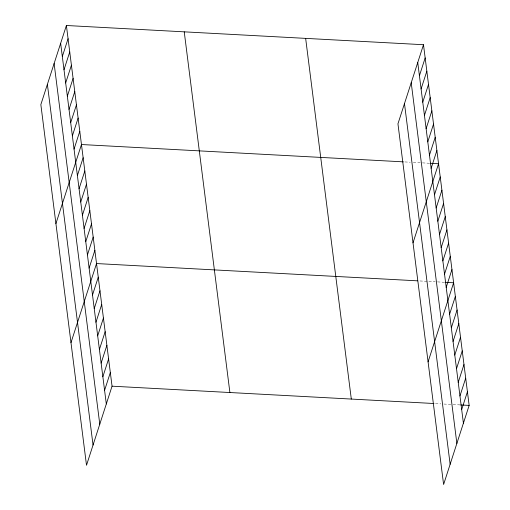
<?xml version="1.0" encoding="UTF-8"?>
<svg xmlns="http://www.w3.org/2000/svg" width="510" height="510" viewBox="0 0 510 510"><rect width="100%" height="100%" fill="white"/><g stroke="black" fill="none" stroke-linecap="round" stroke-linejoin="round"><path stroke-width="0.38" stroke-dasharray="2.55 1.91" d="M404.889 161.938L410.244 162.225M413.304 162.39L420.195 162.76M422.49 162.881L429.375 163.257M419.959 280.965L435.259 281.788M437.554 281.909L444.446 282.279M435.483 403.595L440.838 403.882M443.898 404.047L450.789 404.417M453.084 404.545L459.969 404.914"/><path stroke-width="0.76" d="M66.396 25.5L40.851 104.595L86.509 465.279L112.053 386.185L66.396 25.5L423.491 44.721L469.149 405.405L443.604 484.5L397.947 123.815L423.491 44.721M62.322 56.514L68.072 38.728M63.999 69.742L69.742 51.95M65.669 82.964L71.419 65.178M67.346 96.192L73.089 78.4M69.022 109.414L74.766 91.628M70.692 122.642L76.443 104.85M72.369 135.864L78.113 118.078M74.046 149.092L79.789 131.299M55.915 223.616L81.466 144.528L403.359 161.855M77.392 175.542L83.136 157.749M79.063 188.764L84.813 170.977M80.739 201.992L86.483 184.199M82.416 215.22L88.16 197.427M84.086 228.442L89.836 210.649M85.763 241.67L91.507 223.877M87.439 254.892L93.183 237.105M89.11 268.12L94.86 250.327M70.986 342.643L96.53 263.555L417.664 280.838M92.508 294.971L98.258 277.179M94.235 308.595L99.979 290.802M95.963 322.218L101.707 304.432M97.684 335.848L103.428 318.055M99.412 349.471L105.156 331.685M101.133 363.101L106.883 345.308M102.861 376.724L108.605 358.932M104.582 390.348L110.332 372.561M419.418 75.735L425.161 57.949M421.094 88.963L426.838 71.17M422.764 102.185L428.515 84.399M424.441 115.413L430.185 97.62M426.118 128.641L431.862 110.848M427.788 141.863L433.538 124.07M429.465 155.091L435.208 137.298M431.135 168.313L436.885 150.526M413.011 242.843L438.555 163.748L430.14 163.296M434.488 194.763L440.232 176.976M436.158 207.991L441.909 190.198M437.835 221.212L443.579 203.426M439.512 234.441L445.255 216.648M441.182 247.662L446.932 229.876M442.858 260.89L448.602 243.098M444.529 274.112L450.279 256.326M446.205 287.34L451.949 269.548M428.081 361.864L453.626 282.776L445.211 282.323M449.603 314.192L455.353 296.399M451.331 327.815L457.075 310.029M453.052 341.445L458.802 323.652M454.78 355.068L460.524 337.276M456.507 368.692L462.251 350.906M458.229 382.322L463.979 364.529M459.956 395.945L465.7 378.159M461.678 409.575L467.428 391.782M112.053 386.185L433.953 403.512M460.734 404.953L469.149 405.405M417.747 62.513L463.405 423.198M411.213 82.741L456.871 443.426M404.481 103.587L450.139 464.272M305.649 38.377L351.307 399.062M184.237 31.843L229.895 392.528M60.652 43.293L106.309 403.977M54.117 63.52L99.775 424.205M47.385 84.36L93.043 445.045"/></g></svg>
